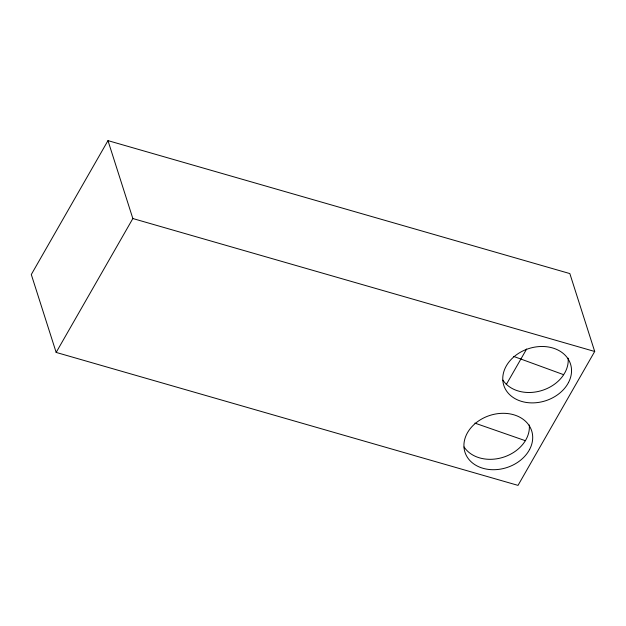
<?xml version="1.0" encoding="UTF-8"?>
<svg xmlns="http://www.w3.org/2000/svg" width="626" height="626" viewBox="0 0 626 626"><rect width="100%" height="100%" fill="white"/><g stroke="black" fill="none" stroke-linecap="round" stroke-linejoin="round"><path stroke-width="0.94" d="M464.077 446.964A35.033 27.419 -17.7 0 0 494.391 459.108A35.033 27.419 -17.7 0 0 525.363 440.696L526.317 439.014A35.033 27.419 -17.7 0 0 529.291 424.991M107.977 140.623L31.3 274.517L56.16 352.422L518.023 485.377L594.7 351.483L569.84 273.578L107.977 140.623L132.845 218.537L56.16 352.422M506.262 384.583L526.646 348.995M132.845 218.537L594.7 351.483M474.876 423.106L525.363 440.696M513.633 356.405L563.666 374.692M568.134 358.166A35.033 27.419 -17.7 0 1 565.161 372.188L563.134 375.522A35.033 27.419 -17.7 0 1 532.155 392.377A35.033 27.419 -17.7 0 1 502.921 380.131M529.635 449.405L528.68 451.088A35.033 27.419 -17.7 0 1 469.523 460.149A35.033 27.419 -17.7 0 1 495.675 413.982A35.033 27.419 -17.7 0 1 529.635 449.405M568.478 382.572L567.524 384.262A35.033 27.419 -17.7 0 1 508.367 393.324A35.033 27.419 -17.7 0 1 534.518 347.156A35.033 27.419 -17.7 0 1 568.478 382.572"/></g></svg>
